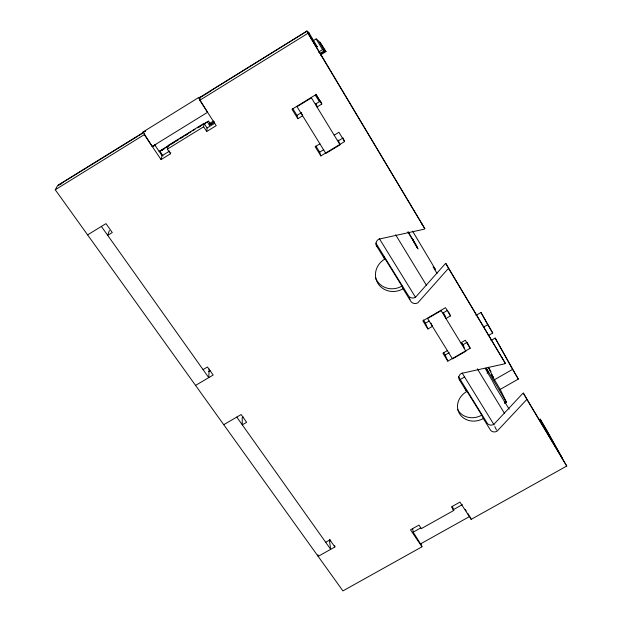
<?xml version="1.0" encoding="UTF-8"?>
<svg xmlns="http://www.w3.org/2000/svg" width="622" height="622" viewBox="0 0 622 622"><rect width="100%" height="100%" fill="white"/><g stroke="black" fill="none" stroke-linecap="round" stroke-linejoin="round"><path stroke-width="0.93" d="M209.163 369.118L208.751 377.632L101.37 226.439M375.851 243.023L408.483 295.8A5.201 4.821 -22.3 0 0 415.488 297.285L444.652 264.42A5.24 4.859 -27.1 0 1 445.842 263.471L448.649 268.572A5.31 4.914 -27 0 0 447.436 269.513L417.883 302.774A5.271 4.875 -22.2 0 1 410.777 301.273L403.04 288.771A18.613 17.385 -21.6 0 1 377.888 283.36A18.613 17.385 -21.6 0 1 384.715 259.141L376.745 246.258A5.373 5.069 -22.4 0 1 378.689 239.19L423.403 229.355A5.404 5.069 -28.3 0 0 424.834 228.74L306.887 31.1L200.245 97.164L199.786 100.266L216.215 125.652L206.714 131.491L207.072 127.984L204.047 123.343L168.259 145.4L167.357 149.14L170.475 153.79L161.067 159.582L144.265 134.647L144.677 133.45M206.714 131.491L203.643 126.787L204.047 123.343M170.475 153.79L170.762 152.514M161.067 159.582L162.047 155.71L169.775 150.952M109.379 230.521L107.692 235.341L112.287 232.542L105.981 223.632L87.601 234.875M421.055 543.597L421.957 546.808L342.924 590.9L55.249 189.757L57.675 185.48L145.486 131.087M162.824 149.575L163.252 149.288L159.1 151.379M162.505 149.778L161.704 150.275M152.779 146.691L155.858 144.786L152.219 146.465L143.083 131.957L198.504 97.623L201.271 96.884L210.656 91.076M138.426 135.814L143.052 132.952M55.249 189.757L144.265 134.647M199.786 100.266L307.952 33.293L306.887 31.1M312.882 40.92L316.147 38.906L318.752 41.099L324.459 50.709L320.4 53.204M152.219 146.465L207.569 112.294L198.504 97.623M318.456 52.17L322.538 49.651L324.459 50.709M177.861 139.903L159.885 150.983L162.972 155.897M179.494 138.9L190.931 131.848M192.571 130.838L195.02 129.329M197.469 127.821L208.595 121.158L210.625 124.439L214.644 121.966M161.666 150.089L169.075 145.517M171.54 143.993L174.012 142.477M176.485 140.953L178.133 139.934M181.422 137.905L183.07 136.894M185.543 135.371L187.183 134.352M198.713 127.253L200.362 126.235M203.651 124.206L208.595 121.158M162.008 150.174L164.363 148.72M320.384 54.168L325.275 51.152L326.014 51.564L320.346 55.055M167.357 149.14L203.643 126.787M209.458 123.506L213.509 121.018M207.274 121.772L209.326 125.092L214.201 122.083M207.072 127.984L214.1 123.661M160.849 150.812L161.285 150.54M302.152 114.153L302.634 115.793L297.852 118.716L296.951 115.397L301.67 112.512M320.882 101.744L321.807 104.084L317.002 107.015L315.844 103.851L320.579 100.958M159.924 151.371L160.383 151.092M319.91 143.838L315.167 146.714L320.866 155.928L344.58 141.575L343.367 138.698M334.177 135.184L338.943 132.292L344.58 141.575M320.866 155.928L319.669 152.149L323.704 149.7M338.22 140.906L343.056 137.975M203.052 369.6L207.468 366.996L213.167 375.035L195.549 385.399M208.448 371.591L210.104 370.611M223.726 424.694L241.142 414.547L246.639 422.315L242.285 424.842L242.168 417.953L243.599 417.121M430.96 323.09L432.422 326.371L427.92 328.984L425.425 323.207L429.126 321.061M448.493 311.871L450.483 315.89L445.966 318.511L443.229 312.858L447.692 310.269M475.993 315.385L480.993 312.493L492.71 333.011L488.192 335.608M483.652 327.024L487.749 324.661L480.993 312.493M447.358 350.606L442.887 353.187L447.817 361.157L470.17 348.289L467.161 342.325L462.263 345.148M460.801 342.846L465.295 340.257L470.17 348.289M447.817 361.157L445.103 355.045L449.185 352.69M490.999 340.467L495.182 338.065L518.32 379.078L500.01 389.512M459.705 379.801L464.735 376.916M487.065 373.153L488.394 372.391L486.801 368.955L506.51 402.395L504.528 403.522M494.233 379.855L512.559 369.39L518.32 379.078M504.318 402.302L505.919 401.392M325.695 542.275L329.885 539.912L334.885 546.971L318.169 556.371L317.959 554.731M467.705 513.313L469.649 516.478L420.542 543.892L413.179 532.152L420.806 527.884M453.026 509.846L462.348 504.629M452.451 506.619L453.788 510.452L421.319 528.622L418.948 525.085L410.504 529.812L421.957 546.808M453.788 510.452L451.455 506.876L459.969 502.094L471.149 519.37L566.751 466.049L523.366 393.127A5.007 4.408 -25.1 0 0 522.223 394.006L493.79 424.391A4.976 4.385 -22.2 0 1 487.174 423.1L458.492 376.707M209.326 125.092L210.625 124.439M61.873 183.607L58.39 185.162L137.649 136.288M143.083 131.957L145.377 131.118M210.656 91.076L210.026 91.224L306.973 31.17L309.01 32.88L317.267 46.759L315.766 45.942L306.973 31.17L309.01 32.88M315.766 45.942L317.267 46.759M236.78 417.082L330.694 549.319L329.396 540.394M329.676 539.375L330.764 540.915M154.684 144.763L162.047 155.71M292.628 108.399L296.951 115.397M315.922 146.077L319.669 152.149M423.426 319.98L425.425 323.207M443.642 352.674L445.103 355.045M403.04 288.771L401.929 286.081L383.712 256.629L384.715 259.141M483.31 418.528L481.747 415.154L465.17 388.353L466.648 391.588A17.774 15.791 -21.7 0 0 459.596 413.817A17.774 15.791 -21.7 0 0 483.31 418.528L490.346 429.911A5.038 4.432 -22.1 0 0 497.048 431.209L525.847 400.482A5.069 4.455 -25 0 1 527.021 399.619L523.366 393.127M297.852 118.716L292.006 109.262L316.023 94.56L321.807 104.084M427.92 328.984L422.867 320.82L445.492 307.672L450.483 315.89M466.648 391.588L459.401 379.879A5.124 4.603 -22 0 1 461.415 373.402L503.999 363.979A5.147 4.611 -25.4 0 0 505.375 363.419L445.842 263.479M509.185 409.19L496.068 387.871L492.134 380.314A14.617 0.412 59.6 0 1 485.284 368.488M379.42 238.747L415.504 297.308M462.146 373.037L494.125 424.943M465.272 509.364L466.243 510.95M463.88 346.368L461.967 343.227L464.315 348.001M315.844 103.851L316.839 105.491M395.631 234.766L426.435 285.304M443.229 312.858L445.679 316.87M477.323 368.792L504.551 413.467M307.952 33.293L424.842 228.748M448.649 268.572L505.375 363.419M527.013 399.612L566.751 466.049M408.242 231.92L416.95 246.483M407.908 231.944L417.696 248.31M488.713 367.796L491.03 371.676M488.262 367.237L493.417 377.593L491.497 374.39L492.515 376.512L500.22 389.388L506.51 402.395M412.541 231.089L435.602 269.707L433.13 266.776L437.041 273.462M326.014 51.564L319.856 42.032L325.275 51.152M487.749 324.661L492.71 333.011M316.147 38.906L322.538 49.651M495.182 338.065L512.559 369.39M494.863 426.645L496.496 430.066M409.237 297.611L410.007 299.439M413.163 240.154L412.93 239.571L417.945 248.932L413.871 241.927M338.104 139.981L339.721 144.009M376.108 244.625L376.745 246.258M470.286 517.045L471.149 519.37M412.643 528.638L413.179 532.152M334.675 545.611L334.885 546.971M485.821 368.154A14.617 0.412 59.6 0 1 488.394 372.391M319.537 101.767A17.587 0.599 59.1 0 1 315.315 95.158M316.007 94.186A17.587 0.599 59.1 0 1 319.887 101.067M501.938 357.3A5.085 4.564 -25.5 0 1 501.62 357.471M401.936 286.089A18.489 17.292 -21.6 0 1 375.579 277.956M422.299 224.107A5.334 5.007 -28.5 0 1 421.965 224.293M481.747 415.154A17.657 15.698 -21.8 0 1 457.535 409.299M311.428 97.872L297.021 106.696L325.819 153.424L340.047 144.809L311.428 97.872M441.153 310.635L427.586 318.526L452.474 358.91L465.886 351.189L441.153 310.635M546.699 430.129L540.075 418.987L562.21 458.033L546.699 430.129"/></g></svg>
